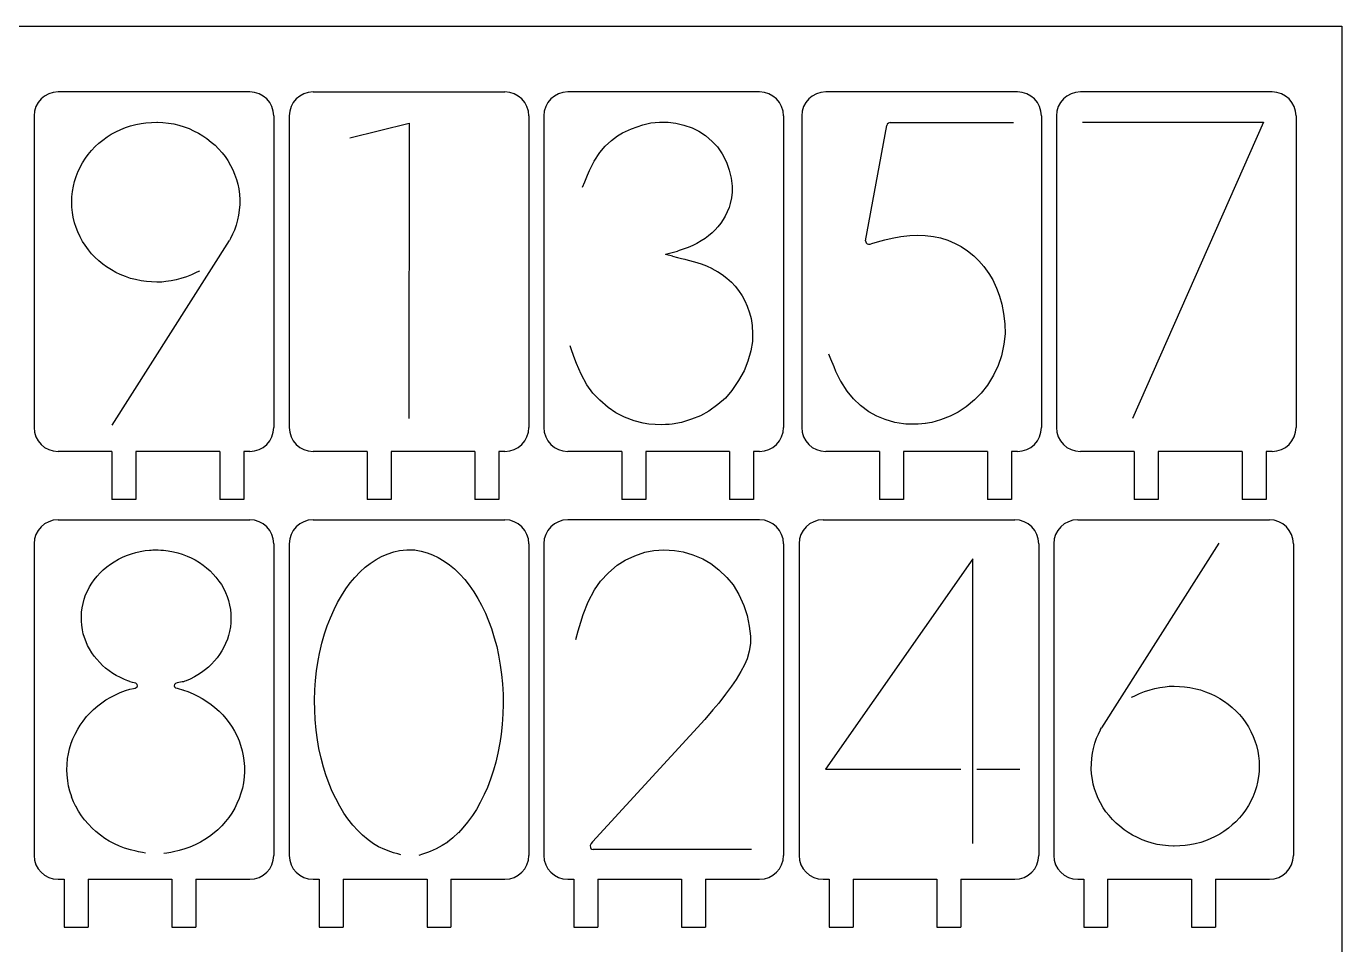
# Model space of a CAD drawing. Header units: millimetres. Extents: x 2133 to 4632, y 1065 to 2652.
# Drawn here: x 3984 to 4203.5, y 2489.2 to 2642.4 of the extents above; entities that cross this region are included whole.
import ezdxf

# ---------------------------------------------------------------- set-up
doc = ezdxf.new("R2010")
doc.units = ezdxf.units.MM
doc.layers.add('细实线', color=7, linetype='Continuous', lineweight=25)

msp = doc.modelspace()

# ---------------------------------------------------------------- linework, layer by layer
at = {"color": 7, "linetype": 'Continuous', "lineweight": 25}
for p, q in [((4021.27, 2631.488), (3989.27, 2631.488)), ((4031.842, 2631.488), (4063.842, 2631.488)), ((4106.334, 2631.488), (4074.334, 2631.488)), ((4149.378, 2631.488), (4117.378, 2631.488)), ((4191.871, 2631.488), (4159.871, 2631.488)), ((3985.27, 2627.488), (3985.27, 2575.488)), ((4025.27, 2627.488), (4025.27, 2575.488)), ((4027.842, 2627.488), (4027.842, 2575.488)), ((4067.842, 2627.488), (4067.842, 2575.488)), ((4070.334, 2627.488), (4070.334, 2575.488)), ((4110.334, 2627.488), (4110.334, 2575.488)), ((4113.378, 2627.488), (4113.378, 2575.488)), ((4153.378, 2627.488), (4153.378, 2575.488)), ((4155.871, 2627.488), (4155.871, 2575.488)), ((4195.871, 2627.488), (4195.871, 2575.488)), ((3998.27, 2571.488), (3989.27, 2571.488)), ((3998.27, 2571.488), (3998.27, 2563.488)), ((4016.27, 2571.488), (4002.27, 2571.488)), ((4002.27, 2571.488), (4002.27, 2563.488)), ((4016.27, 2571.488), (4016.27, 2563.488)), ((4021.27, 2571.488), (4020.27, 2571.488)), ((4020.27, 2571.488), (4020.27, 2563.488)), ((4040.842, 2571.488), (4031.842, 2571.488)), ((4040.842, 2571.488), (4040.842, 2563.488)), ((4058.842, 2571.488), (4044.842, 2571.488)), ((4044.842, 2571.488), (4044.842, 2563.488)), ((4058.842, 2571.488), (4058.842, 2563.488)), ((4063.842, 2571.488), (4062.842, 2571.488)), ((4062.842, 2571.488), (4062.842, 2563.488)), ((4083.334, 2571.488), (4074.334, 2571.488)), ((4083.334, 2571.488), (4083.334, 2563.488)), ((4101.334, 2571.488), (4087.334, 2571.488)), ((4087.334, 2571.488), (4087.334, 2563.488)), ((4101.334, 2571.488), (4101.334, 2563.488)), ((4106.334, 2571.488), (4105.334, 2571.488)), ((4105.334, 2571.488), (4105.334, 2563.488)), ((4126.378, 2571.488), (4117.378, 2571.488)), ((4126.378, 2571.488), (4126.378, 2563.488)), ((4144.378, 2571.488), (4130.378, 2571.488)), ((4130.378, 2571.488), (4130.378, 2563.488)), ((4144.378, 2571.488), (4144.378, 2563.488)), ((4149.378, 2571.488), (4148.378, 2571.488)), ((4148.378, 2571.488), (4148.378, 2563.488)), ((4168.871, 2571.488), (4159.871, 2571.488)), ((4168.871, 2571.488), (4168.871, 2563.488)), ((4186.871, 2571.488), (4172.871, 2571.488)), ((4172.871, 2571.488), (4172.871, 2563.488)), ((4186.871, 2571.488), (4186.871, 2563.488)), ((4191.871, 2571.488), (4190.871, 2571.488)), ((4190.871, 2571.488), (4190.871, 2563.488)), ((4002.27, 2563.488), (3998.27, 2563.488)), ((4020.27, 2563.488), (4016.27, 2563.488)), ((4044.842, 2563.488), (4040.842, 2563.488)), ((4062.842, 2563.488), (4058.842, 2563.488)), ((4087.334, 2563.488), (4083.334, 2563.488)), ((4105.334, 2563.488), (4101.334, 2563.488)), ((4130.378, 2563.488), (4126.378, 2563.488)), ((4148.378, 2563.488), (4144.378, 2563.488)), ((4172.871, 2563.488), (4168.871, 2563.488)), ((4190.871, 2563.488), (4186.871, 2563.488)), ((3989.27, 2560.076), (4021.27, 2560.076)), ((4031.842, 2560.076), (4063.842, 2560.076)), ((4106.334, 2560.076), (4074.334, 2560.076)), ((4116.934, 2560.076), (4148.934, 2560.076)), ((4159.427, 2560.076), (4191.427, 2560.076)), ((3985.27, 2556.076), (3985.27, 2504.076)), ((4025.27, 2556.076), (4025.27, 2504.076)), ((4027.842, 2556.076), (4027.842, 2504.076)), ((4067.842, 2556.076), (4067.842, 2504.076)), ((4070.334, 2556.076), (4070.334, 2504.076)), ((4110.334, 2556.076), (4110.334, 2504.076)), ((4112.934, 2556.076), (4112.934, 2504.076)), ((4152.934, 2556.076), (4152.934, 2504.076)), ((4155.427, 2556.076), (4155.427, 2504.076)), ((4195.427, 2556.076), (4195.427, 2504.076)), ((3989.27, 2500.076), (3990.27, 2500.076)), ((3990.27, 2500.076), (3990.27, 2492.076)), ((3994.27, 2500.076), (3994.27, 2492.076)), ((3994.27, 2500.076), (4008.27, 2500.076)), ((4008.27, 2500.076), (4008.27, 2492.076)), ((4012.27, 2500.076), (4021.27, 2500.076)), ((4012.27, 2500.076), (4012.27, 2492.076)), ((4031.842, 2500.076), (4032.842, 2500.076)), ((4032.842, 2500.076), (4032.842, 2492.076)), ((4036.842, 2500.076), (4036.842, 2492.076)), ((4036.842, 2500.076), (4050.842, 2500.076)), ((4050.842, 2500.076), (4050.842, 2492.076)), ((4054.842, 2500.076), (4063.842, 2500.076)), ((4054.842, 2500.076), (4054.842, 2492.076)), ((4074.334, 2500.076), (4075.334, 2500.076)), ((4075.334, 2500.076), (4075.334, 2492.076)), ((4079.334, 2500.076), (4079.334, 2492.076)), ((4079.334, 2500.076), (4093.334, 2500.076)), ((4093.334, 2500.076), (4093.334, 2492.076)), ((4097.334, 2500.076), (4106.334, 2500.076)), ((4097.334, 2500.076), (4097.334, 2492.076)), ((4116.934, 2500.076), (4117.934, 2500.076)), ((4117.934, 2500.076), (4117.934, 2492.076)), ((4121.934, 2500.076), (4121.934, 2492.076)), ((4121.934, 2500.076), (4135.934, 2500.076)), ((4135.934, 2500.076), (4135.934, 2492.076)), ((4139.934, 2500.076), (4148.934, 2500.076)), ((4139.934, 2500.076), (4139.934, 2492.076)), ((4159.427, 2500.076), (4160.427, 2500.076)), ((4160.427, 2500.076), (4160.427, 2492.076)), ((4164.427, 2500.076), (4164.427, 2492.076)), ((4164.427, 2500.076), (4178.427, 2500.076)), ((4178.427, 2500.076), (4178.427, 2492.076)), ((4182.427, 2500.076), (4191.427, 2500.076)), ((4182.427, 2500.076), (4182.427, 2492.076)), ((3990.27, 2492.076), (3994.27, 2492.076)), ((4008.27, 2492.076), (4012.27, 2492.076)), ((4032.842, 2492.076), (4036.842, 2492.076)), ((4050.842, 2492.076), (4054.842, 2492.076)), ((4075.334, 2492.076), (4079.334, 2492.076)), ((4093.334, 2492.076), (4097.334, 2492.076)), ((4117.934, 2492.076), (4121.934, 2492.076)), ((4135.934, 2492.076), (4139.934, 2492.076)), ((4160.427, 2492.076), (4164.427, 2492.076)), ((4178.427, 2492.076), (4182.427, 2492.076))]:
    msp.add_line(p, q, dxfattribs=at)
for points in [[(3999.752, 2625.236), (4000.515, 2625.55)], [(4000.515, 2625.55), (4001.337, 2625.814)], [(4001.337, 2625.814), (4002.276, 2626.062)], [(4002.276, 2626.062), (4003.135, 2626.241)], [(4003.135, 2626.241), (4003.917, 2626.343)], [(4003.917, 2626.343), (4004.843, 2626.415)], [(4004.843, 2626.415), (4005.739, 2626.443)], [(4005.739, 2626.443), (4005.776, 2626.443)], [(4005.826, 2626.447), (4005.857, 2626.447)], [(4005.857, 2626.447), (4006.734, 2626.397)], [(4006.734, 2626.397), (4007.722, 2626.288)], [(4007.722, 2626.288), (4008.576, 2626.148)], [(4008.576, 2626.148), (4009.411, 2625.942)], [(4009.411, 2625.942), (4010.335, 2625.662)], [(4010.335, 2625.662), (4011.129, 2625.374)], [(4084.984, 2625.333), (4086.845, 2626.019)], [(4086.845, 2626.019), (4088.218, 2626.338)], [(4088.218, 2626.338), (4089.614, 2626.449)], [(4089.614, 2626.449), (4091.103, 2626.442)], [(4091.103, 2626.442), (4092.351, 2626.303)], [(4092.351, 2626.303), (4093.693, 2625.973)], [(4093.693, 2625.973), (4095.066, 2625.498)], [(4095.066, 2625.498), (4096.186, 2624.961)], [(3996.067, 2622.916), (3996.719, 2623.442)], [(3996.719, 2623.442), (3997.473, 2623.989)], [(3997.473, 2623.989), (3998.15, 2624.427)], [(3998.15, 2624.427), (3998.897, 2624.829)], [(3998.897, 2624.829), (3999.752, 2625.236)], [(4011.129, 2625.374), (4011.89, 2625.029)], [(4011.89, 2625.029), (4012.727, 2624.593)], [(4012.727, 2624.593), (4013.442, 2624.173)], [(4013.442, 2624.173), (4014.113, 2623.706)], [(4014.113, 2623.706), (4014.845, 2623.134)], [(4080.598, 2622.417), (4081.605, 2623.371)], [(4081.605, 2623.371), (4082.605, 2624.169)], [(4082.605, 2624.169), (4083.443, 2624.661)], [(4083.443, 2624.661), (4084.984, 2625.333)], [(4096.186, 2624.961), (4097.319, 2624.196)], [(4097.319, 2624.196), (4098.454, 2623.245)], [(4098.454, 2623.245), (4099.301, 2622.332)], [(3993.855, 2620.43), (3994.315, 2621.068)], [(3994.315, 2621.068), (3994.856, 2621.702)], [(3994.856, 2621.702), (3995.489, 2622.37)], [(3995.489, 2622.37), (3996.067, 2622.916)], [(4014.845, 2623.134), (4015.463, 2622.596)], [(4015.463, 2622.596), (4016.027, 2622.023)], [(4016.027, 2622.023), (4016.635, 2621.332)], [(4016.635, 2621.332), (4017.14, 2620.693)], [(4078.759, 2619.923), (4079.702, 2621.358)], [(4079.702, 2621.358), (4080.598, 2622.417)], [(4099.301, 2622.332), (4100.088, 2621.144)], [(4100.088, 2621.144), (4100.801, 2619.752)], [(3992.62, 2618.214), (3992.949, 2618.929)], [(3992.949, 2618.929), (3993.361, 2619.657)], [(3993.361, 2619.657), (3993.855, 2620.43)], [(4017.14, 2620.693), (4017.583, 2620.029)], [(4017.583, 2620.029), (4018.048, 2619.238)], [(4018.048, 2619.238), (4018.422, 2618.512)], [(4077.948, 2618.4), (4078.759, 2619.923)], [(4100.801, 2619.752), (4101.279, 2618.446)], [(3992.021, 2616.551), (3992.284, 2617.355)], [(3992.284, 2617.355), (3992.634, 2618.25)], [(4018.422, 2618.512), (4018.728, 2617.775)], [(4018.728, 2617.775), (4019.031, 2616.901)], [(4019.031, 2616.901), (4019.258, 2616.103)], [(4077.17, 2616.509), (4077.605, 2617.593)], [(4077.605, 2617.593), (4077.948, 2618.4)], [(4101.279, 2618.446), (4101.595, 2617.077)], [(4101.595, 2617.077), (4101.77, 2615.748)], [(3991.582, 2613.985), (3991.679, 2614.849)], [(3991.679, 2614.849), (3991.838, 2615.776)], [(3991.838, 2615.776), (3992.021, 2616.551)], [(4019.258, 2616.103), (4019.412, 2615.309)], [(4019.412, 2615.309), (4019.533, 2614.374)], [(4076.809, 2615.611), (4077.17, 2616.509)], [(4101.762, 2614.76), (4101.639, 2613.818)], [(4101.77, 2615.748), (4101.762, 2614.76)], [(3991.56, 2613.174), (3991.582, 2613.985)], [(3991.592, 2612.226), (3991.56, 2613.174)], [(3991.671, 2611.359), (3991.589, 2612.262)], [(4019.585, 2612.702), (4019.514, 2611.758)], [(4019.533, 2614.374), (4019.595, 2613.524)], [(4019.595, 2613.524), (4019.585, 2612.702)], [(4101.451, 2612.887), (4101.241, 2612.191)], [(4101.639, 2613.818), (4101.451, 2612.887)], [(3991.812, 2610.574), (3991.671, 2611.359)], [(3992.032, 2609.668), (3991.812, 2610.574)], [(4019.23, 2610.135), (4018.975, 2609.244)], [(4019.404, 2610.919), (4019.23, 2610.135)], [(4019.514, 2611.758), (4019.404, 2610.919)], [(4100.28, 2610.195), (4099.871, 2609.597)], [(4100.613, 2610.783), (4100.28, 2610.195)], [(4100.958, 2611.504), (4100.613, 2610.783)], [(4101.241, 2612.191), (4100.958, 2611.504)], [(3992.281, 2608.848), (3992.032, 2609.668)], [(3992.57, 2608.123), (3992.281, 2608.848)], [(3992.961, 2607.292), (3992.57, 2608.123)], [(4018.699, 2608.449), (4018.401, 2607.756)], [(4018.975, 2609.244), (4018.699, 2608.449)], [(4098.419, 2607.974), (4097.81, 2607.457)], [(4098.946, 2608.476), (4098.419, 2607.974)], [(4099.393, 2608.979), (4098.946, 2608.476)], [(4099.871, 2609.597), (4099.393, 2608.979)], [(3993.364, 2606.543), (3992.961, 2607.292)], [(3993.786, 2605.892), (3993.364, 2606.543)], [(3994.328, 2605.155), (3993.786, 2605.892)], [(4018.401, 2607.756), (4018.055, 2607.039)], [(4095.206, 2605.874), (4094.447, 2605.552)], [(4095.87, 2606.208), (4095.206, 2605.874)], [(4096.608, 2606.629), (4095.87, 2606.208)], [(4097.253, 2607.039), (4096.608, 2606.629)], [(4097.81, 2607.457), (4097.253, 2607.039)], [(4125.05, 2606.171), (4126.019, 2606.456)], [(4126.007, 2606.453), (4127.217, 2606.785)], [(4127.217, 2606.785), (4128.449, 2607.097)], [(4128.449, 2607.097), (4129.889, 2607.363)], [(4129.889, 2607.363), (4131.395, 2607.547)], [(4131.395, 2607.547), (4132.652, 2607.606)], [(4132.652, 2607.606), (4133.979, 2607.534)], [(4133.979, 2607.534), (4135.38, 2607.36)], [(4135.38, 2607.36), (4136.539, 2607.117)], [(4136.539, 2607.117), (4137.731, 2606.726)], [(4137.731, 2606.726), (4138.986, 2606.208)], [(4138.986, 2606.208), (4140.011, 2605.678)], [(4140.011, 2605.678), (4141.031, 2604.986)], [(3994.868, 2604.495), (3994.328, 2605.155)], [(3995.405, 2603.934), (3994.868, 2604.495)], [(3996.079, 2603.307), (3995.405, 2603.934)], [(4092.626, 2603.879), (4093.292, 2603.708)], [(4092.787, 2604.963), (4092.628, 2604.917)], [(4092.939, 2605.009), (4092.787, 2604.963)], [(4093.586, 2605.226), (4092.922, 2605.004)], [(4093.292, 2603.708), (4093.872, 2603.569)], [(4094.447, 2605.552), (4093.586, 2605.226)], [(4093.872, 2603.569), (4094.429, 2603.438)], [(4141.031, 2604.986), (4142.097, 2604.138)], [(4142.097, 2604.138), (4142.952, 2603.327)], [(3996.74, 2602.752), (3996.079, 2603.307)], [(3997.379, 2602.294), (3996.74, 2602.752)], [(3998.166, 2601.795), (3997.379, 2602.294)], [(3998.931, 2601.355), (3998.166, 2601.795)], [(3999.649, 2601.017), (3998.931, 2601.355)], [(4012.429, 2601.388), (4011.875, 2601.136)], [(4012.869, 2601.588), (4012.429, 2601.388)], [(4094.429, 2603.438), (4095.477, 2603.154)], [(4095.477, 2603.154), (4096.569, 2602.804)], [(4096.569, 2602.804), (4097.465, 2602.464)], [(4097.465, 2602.464), (4098.409, 2602.016)], [(4098.38, 2602.029), (4099.358, 2601.495)], [(4099.327, 2601.512), (4100.091, 2601.029)], [(4142.952, 2603.327), (4143.767, 2602.35)], [(4143.767, 2602.35), (4144.599, 2601.187)], [(4000.531, 2600.664), (3999.649, 2601.017)], [(4001.383, 2600.371), (4000.531, 2600.664)], [(4002.173, 2600.165), (4001.383, 2600.371)], [(4003.13, 2599.976), (4002.173, 2600.165)], [(4004.052, 2599.841), (4003.13, 2599.976)], [(4004.869, 2599.778), (4004.052, 2599.841)], [(4005.78, 2599.752), (4004.869, 2599.778)], [(4006.591, 2599.767), (4005.78, 2599.752)], [(4007.276, 2599.833), (4006.591, 2599.767)], [(4008.133, 2599.967), (4007.276, 2599.833)], [(4008.99, 2600.14), (4008.133, 2599.967)], [(4009.779, 2600.352), (4008.99, 2600.14)], [(4010.685, 2600.653), (4009.779, 2600.352)], [(4011.529, 2600.981), (4010.685, 2600.653)], [(4011.878, 2601.137), (4011.529, 2600.981)], [(4100.091, 2601.029), (4100.855, 2600.435)], [(4100.855, 2600.435), (4101.629, 2599.743)], [(4101.629, 2599.743), (4102.248, 2599.101)], [(4102.248, 2599.101), (4102.839, 2598.34)], [(4144.599, 2601.187), (4145.248, 2600.107)], [(4145.248, 2600.107), (4145.823, 2598.859)], [(4102.839, 2598.34), (4103.424, 2597.46)], [(4103.424, 2597.46), (4103.876, 2596.653)], [(4145.807, 2598.9), (4146.379, 2597.399)], [(4146.379, 2597.399), (4146.782, 2596.058)], [(4103.876, 2596.653), (4104.275, 2595.718)], [(4104.275, 2595.718), (4104.651, 2594.636)], [(4146.782, 2596.058), (4147.061, 2594.539)], [(4104.651, 2594.636), (4104.913, 2593.666)], [(4104.913, 2593.666), (4105.081, 2592.505)], [(4105.081, 2592.505), (4105.164, 2591.116)], [(4147.061, 2594.539), (4147.253, 2592.767)], [(4147.253, 2592.767), (4147.308, 2591.137)], [(4105.164, 2591.116), (4105.143, 2589.821)], [(4147.308, 2591.137), (4147.127, 2589.396)], [(4075.027, 2588.272), (4074.736, 2589.136)], [(4075.506, 2586.912), (4075.024, 2588.281)], [(4104.893, 2588.308), (4104.39, 2586.549)], [(4105.143, 2589.821), (4104.893, 2588.308)], [(4147.127, 2589.396), (4146.715, 2587.474)], [(4075.773, 2586.154), (4075.506, 2586.913)], [(4076.54, 2584.399), (4075.773, 2586.154)], [(4104.39, 2586.549), (4103.742, 2584.924)], [(4118.228, 2586.901), (4117.892, 2587.727)], [(4118.767, 2585.593), (4118.228, 2586.901)], [(4146.715, 2587.474), (4146.159, 2585.809)], [(4077.523, 2582.63), (4076.54, 2584.399)], [(4103.742, 2584.924), (4102.84, 2583.309)], [(4119.072, 2584.857), (4118.767, 2585.594)], [(4119.916, 2583.187), (4119.072, 2584.857)], [(4145.367, 2584.213), (4144.352, 2582.559)], [(4146.159, 2585.809), (4145.367, 2584.213)], [(4078.511, 2581.225), (4077.523, 2582.63)], [(4101.717, 2581.68), (4100.63, 2580.41)], [(4102.84, 2583.309), (4101.717, 2581.68)], [(4120.963, 2581.532), (4119.881, 2583.243)], [(4121.99, 2580.248), (4120.963, 2581.532)], [(4144.352, 2582.559), (4143.347, 2581.239)], [(4079.656, 2580.03), (4078.511, 2581.225)], [(4081.055, 2578.833), (4079.656, 2580.03)], [(4100.63, 2580.41), (4099.362, 2579.305)], [(4123.164, 2579.174), (4121.99, 2580.248)], [(4142.188, 2580.087), (4140.793, 2578.929)], [(4143.347, 2581.239), (4142.188, 2580.087)], [(4082.374, 2577.924), (4081.055, 2578.833)], [(4083.779, 2577.233), (4082.374, 2577.924)], [(4085.436, 2576.607), (4083.779, 2577.233)], [(4096.5, 2577.448), (4095.008, 2576.851)], [(4097.87, 2578.235), (4096.5, 2577.448)], [(4099.362, 2579.305), (4097.87, 2578.235)], [(4124.579, 2578.124), (4123.164, 2579.174)], [(4125.895, 2577.355), (4124.579, 2578.124)], [(4127.29, 2576.805), (4125.895, 2577.355)], [(4138.132, 2577.403), (4136.513, 2576.767)], [(4139.499, 2578.049), (4138.132, 2577.403)], [(4140.793, 2578.929), (4139.499, 2578.049)], [(4086.942, 2576.199), (4085.436, 2576.607)], [(4087.848, 2576.065), (4086.942, 2576.199)], [(4088.923, 2575.979), (4087.848, 2576.065)], [(4090.044, 2575.95), (4088.923, 2575.979)], [(4090.666, 2575.96), (4090.044, 2575.95)], [(4091.253, 2575.991), (4090.666, 2575.96)], [(4091.776, 2576.042), (4091.253, 2575.991)], [(4093.304, 2576.344), (4091.776, 2576.042)], [(4095.008, 2576.851), (4093.304, 2576.344)], [(4128.922, 2576.339), (4127.29, 2576.805)], [(4130.38, 2576.077), (4128.922, 2576.339)], [(4130.722, 2576.049), (4130.38, 2576.077)], [(4131.138, 2576.03), (4130.722, 2576.049)], [(4131.586, 2576.024), (4131.138, 2576.03)], [(4132.813, 2576.063), (4131.586, 2576.024)], [(4134.018, 2576.174), (4132.813, 2576.063)], [(4135.066, 2576.347), (4133.972, 2576.166)], [(4136.513, 2576.767), (4135.066, 2576.347)], [(3998, 2552.695), (3998.612, 2553.09)], [(3998.612, 2553.09), (3999.338, 2553.508)], [(3999.338, 2553.508), (4000.004, 2553.845)], [(4000.004, 2553.845), (4000.694, 2554.129)], [(4000.694, 2554.129), (4001.505, 2554.416)], [(4001.505, 2554.416), (4002.242, 2554.635)], [(4002.242, 2554.635), (4002.976, 2554.796)], [(4002.976, 2554.796), (4003.803, 2554.937)], [(4003.803, 2554.937), (4004.522, 2555.023)], [(4004.522, 2555.023), (4004.784, 2555.039)], [(4004.784, 2555.039), (4005.107, 2555.049)], [(4005.107, 2555.049), (4005.46, 2555.052)], [(4005.46, 2555.052), (4005.957, 2555.046)], [(4005.957, 2555.046), (4006.438, 2555.028)], [(4006.438, 2555.028), (4006.865, 2554.998)], [(4006.865, 2554.998), (4007.647, 2554.898)], [(4007.647, 2554.898), (4008.519, 2554.74)], [(4008.519, 2554.74), (4009.281, 2554.561)], [(4009.281, 2554.561), (4009.996, 2554.333)], [(4009.996, 2554.333), (4010.799, 2554.031)], [(4010.799, 2554.031), (4011.497, 2553.726)], [(4011.497, 2553.726), (4012.14, 2553.384)], [(4012.14, 2553.384), (4012.857, 2552.953)], [(4041.359, 2552.813), (4042.361, 2553.475)], [(4042.361, 2553.475), (4043.267, 2553.981)], [(4043.267, 2553.981), (4044.206, 2554.369)], [(4044.206, 2554.369), (4045.289, 2554.712)], [(4045.289, 2554.712), (4046.271, 2554.931)], [(4046.271, 2554.931), (4046.836, 2555.002)], [(4046.836, 2555.002), (4047.479, 2555.047)], [(4047.479, 2555.047), (4048.122, 2555.063)], [(4048.122, 2555.063), (4048.466, 2555.058)], [(4048.466, 2555.058), (4048.784, 2555.041)], [(4048.784, 2555.041), (4049.055, 2555.015)], [(4049.055, 2555.015), (4049.873, 2554.855)], [(4049.873, 2554.855), (4050.852, 2554.577)], [(4050.852, 2554.577), (4051.782, 2554.238)], [(4051.782, 2554.238), (4052.691, 2553.793)], [(4052.691, 2553.793), (4053.711, 2553.193)], [(4053.711, 2553.193), (4054.607, 2552.574)], [(4082.587, 2552.499), (4083.906, 2553.352)], [(4083.906, 2553.352), (4085.501, 2554.083)], [(4085.501, 2554.083), (4087.205, 2554.664)], [(4087.205, 2554.664), (4088.677, 2554.957)], [(4088.677, 2554.957), (4090.37, 2555.05)], [(4090.37, 2555.05), (4092.136, 2554.978)], [(4092.136, 2554.978), (4093.611, 2554.735)], [(4093.611, 2554.735), (4095.227, 2554.229)], [(4095.227, 2554.229), (4096.871, 2553.539)], [(4096.871, 2553.539), (4098.196, 2552.785)], [(3995.8, 2550.698), (3996.279, 2551.231)], [(3996.279, 2551.231), (3996.799, 2551.725)], [(3996.799, 2551.725), (3997.419, 2552.253)], [(3997.419, 2552.253), (3998, 2552.695)], [(4012.857, 2552.953), (4013.474, 2552.536)], [(4013.474, 2552.536), (4014.033, 2552.092)], [(4014.033, 2552.092), (4014.642, 2551.551)], [(4014.642, 2551.551), (4015.163, 2551.035)], [(4015.163, 2551.035), (4015.622, 2550.502)], [(4038.79, 2550.455), (4039.683, 2551.395)], [(4039.683, 2551.395), (4040.497, 2552.154)], [(4040.497, 2552.154), (4041.359, 2552.813)], [(4054.607, 2552.574), (4055.425, 2551.878)], [(4055.425, 2551.878), (4056.34, 2550.991)], [(4056.34, 2550.991), (4057.14, 2550.12)], [(4079.807, 2549.824), (4081.13, 2551.233)], [(4081.13, 2551.233), (4082.587, 2552.499)], [(4098.196, 2552.785), (4099.56, 2551.719)], [(4099.56, 2551.719), (4100.899, 2550.443)], [(3994.161, 2548.178), (3994.526, 2548.887)], [(3994.526, 2548.887), (3994.888, 2549.495)], [(3994.888, 2549.495), (3995.299, 2550.072)], [(3995.299, 2550.072), (3995.8, 2550.698)], [(4015.622, 2550.502), (4016.11, 2549.864)], [(4016.11, 2549.864), (4016.519, 2549.263)], [(4016.519, 2549.263), (4016.862, 2548.656)], [(4016.862, 2548.656), (4017.211, 2547.937)], [(4037.319, 2548.571), (4038.024, 2549.551)], [(4038.024, 2549.551), (4038.79, 2550.455)], [(4057.14, 2550.12), (4057.858, 2549.195)], [(4057.858, 2549.195), (4058.649, 2548.057)], [(4078.787, 2548.379), (4079.807, 2549.824)], [(4100.899, 2550.443), (4101.916, 2549.206)], [(4101.916, 2549.206), (4102.856, 2547.621)], [(3993.433, 2546.085), (3993.644, 2546.861)], [(3993.644, 2546.861), (3993.875, 2547.532)], [(3993.875, 2547.532), (3994.161, 2548.178)], [(4017.211, 2547.937), (4017.491, 2547.265)], [(4017.491, 2547.265), (4017.701, 2546.6)], [(4017.701, 2546.6), (4017.895, 2545.816)], [(4035.905, 2546.268), (4036.555, 2547.387)], [(4036.555, 2547.387), (4037.319, 2548.571)], [(4058.649, 2548.057), (4059.333, 2546.965)], [(4059.333, 2546.965), (4059.933, 2545.842)], [(4076.879, 2544.248), (4077.759, 2546.401)], [(4077.759, 2546.401), (4078.787, 2548.379)], [(4102.856, 2547.621), (4103.701, 2545.795)], [(3993.157, 2543.876), (3993.202, 2544.674)], [(3993.202, 2544.674), (3993.286, 2545.382)], [(3993.286, 2545.382), (3993.433, 2546.085)], [(4017.895, 2545.816), (4018.029, 2545.087)], [(4018.029, 2545.087), (4018.096, 2544.387)], [(4018.096, 2544.387), (4018.122, 2543.586)], [(4034.711, 2543.704), (4035.326, 2545.098)], [(4035.326, 2545.098), (4035.905, 2546.268)], [(4059.933, 2545.842), (4060.579, 2544.487)], [(4060.579, 2544.487), (4061.129, 2543.203)], [(4076.49, 2543.005), (4076.879, 2544.248)], [(4103.701, 2545.795), (4104.257, 2544.114)], [(3993.16, 2543.172), (3993.157, 2543.876)], [(3993.224, 2542.486), (3993.16, 2543.172)], [(3993.342, 2541.723), (3993.224, 2542.486)], [(4018.024, 2542.196), (4017.888, 2541.436)], [(4018.102, 2542.865), (4018.024, 2542.196)], [(4018.122, 2543.586), (4018.102, 2542.865)], [(4033.76, 2541.069), (4034.196, 2542.398)], [(4034.196, 2542.398), (4034.711, 2543.704)], [(4061.129, 2543.203), (4061.592, 2541.913)], [(4076.071, 2541.535), (4076.495, 2543.022)], [(4104.257, 2544.114), (4104.63, 2542.356)], [(4104.63, 2542.356), (4104.84, 2540.673)], [(3993.484, 2541.06), (3993.342, 2541.723)], [(3993.679, 2540.423), (3993.484, 2541.06)], [(3993.942, 2539.716), (3993.679, 2540.423)], [(4017.519, 2540.133), (4017.239, 2539.43)], [(4017.725, 2540.755), (4017.519, 2540.133)], [(4017.888, 2541.436), (4017.725, 2540.755)], [(4033.307, 2539.476), (4033.76, 2541.069)], [(4061.592, 2541.913), (4062.073, 2540.376)], [(4062.073, 2540.376), (4062.47, 2538.928)], [(4075.657, 2540.084), (4076.071, 2541.535)], [(4104.84, 2540.673), (4104.835, 2539.41)], [(3994.21, 2539.102), (3993.942, 2539.716)], [(3994.523, 2538.52), (3994.21, 2539.102)], [(3994.916, 2537.879), (3994.523, 2538.52)], [(3995.297, 2537.325), (3994.916, 2537.879)], [(4016.625, 2538.232), (4016.216, 2537.595)], [(4016.947, 2538.801), (4016.625, 2538.232)], [(4017.239, 2539.43), (4016.947, 2538.801)], [(4032.677, 2536.578), (4032.954, 2538.036)], [(4032.945, 2538.002), (4033.313, 2539.499)], [(4062.47, 2538.928), (4062.778, 2537.501)], [(4104.626, 2538.161), (4104.266, 2536.882)], [(4104.835, 2539.41), (4104.626, 2538.161)], [(3995.715, 2536.808), (3995.297, 2537.325)], [(3996.223, 2536.245), (3995.715, 2536.808)], [(3996.705, 2535.762), (3996.223, 2536.245)], [(3997.214, 2535.323), (3996.705, 2535.762)], [(4014.351, 2535.484), (4013.885, 2535.099)], [(4014.86, 2535.972), (4014.351, 2535.484)], [(4015.384, 2536.528), (4014.86, 2535.972)], [(4015.809, 2537.031), (4015.384, 2536.528)], [(4016.216, 2537.595), (4015.809, 2537.031)], [(4032.42, 2534.866), (4032.677, 2536.578)], [(4062.778, 2537.501), (4063.075, 2535.815)], [(4063.075, 2535.815), (4063.298, 2534.235)], [(4103.83, 2535.865), (4103.204, 2534.74)], [(4104.266, 2536.882), (4103.83, 2535.865)], [(3997.823, 2534.852), (3997.214, 2535.323)], [(3998.392, 2534.453), (3997.823, 2534.852)], [(3998.978, 2534.104), (3998.392, 2534.453)], [(3999.677, 2533.734), (3998.978, 2534.104)], [(4000.333, 2533.426), (3999.677, 2533.734)], [(4000.624, 2533.308), (4000.333, 2533.426)], [(4000.922, 2533.198), (4000.624, 2533.308)], [(4011.311, 2533.506), (4010.637, 2533.206)], [(4012.023, 2533.863), (4011.311, 2533.506)], [(4012.612, 2534.199), (4012.023, 2533.863)], [(4013.211, 2534.598), (4012.612, 2534.199)], [(4013.885, 2535.099), (4013.211, 2534.598)], [(4032.136, 2531.726), (4032.236, 2533.276)], [(4032.236, 2533.276), (4032.42, 2534.866)], [(4063.298, 2534.235), (4063.434, 2532.705)], [(4102.418, 2533.452), (4101.641, 2532.288)], [(4103.204, 2534.74), (4102.418, 2533.452)], [(3998.828, 2530.891), (3999.633, 2531.241)], [(3999.633, 2531.241), (4000.547, 2531.585)], [(4000.547, 2531.585), (4001.263, 2531.816)], [(4001.258, 2533.083), (4000.922, 2533.198)], [(4010.193, 2533.063), (4009.955, 2533.014)], [(4010.04, 2531.692), (4010.089, 2531.677)], [(4010.089, 2531.677), (4010.184, 2531.648)], [(4010.184, 2531.648), (4010.907, 2531.397)], [(4010.421, 2533.123), (4010.193, 2533.063)], [(4010.637, 2533.206), (4010.421, 2533.123)], [(4010.907, 2531.397), (4011.807, 2531.035)], [(4011.807, 2531.035), (4012.611, 2530.665)], [(4032.086, 2529.931), (4032.136, 2531.726)], [(4063.434, 2532.705), (4063.526, 2530.918)], [(4101.641, 2532.288), (4100.673, 2530.953)], [(4169.413, 2530.922), (4169.762, 2531.078)], [(4169.762, 2531.078), (4170.606, 2531.406)], [(4170.606, 2531.406), (4171.513, 2531.707)], [(4171.513, 2531.707), (4172.302, 2531.919)], [(4172.302, 2531.919), (4173.158, 2532.092)], [(4173.158, 2532.092), (4174.016, 2532.226)], [(4174.016, 2532.226), (4174.701, 2532.292)], [(4174.701, 2532.292), (4175.512, 2532.306)], [(4175.512, 2532.306), (4176.422, 2532.281)], [(4176.422, 2532.281), (4177.24, 2532.218)], [(4177.24, 2532.218), (4178.161, 2532.083)], [(4178.161, 2532.083), (4179.119, 2531.893)], [(4179.119, 2531.893), (4179.909, 2531.688)], [(4179.909, 2531.688), (4180.761, 2531.395)], [(4180.761, 2531.395), (4181.642, 2531.042)], [(4181.642, 2531.042), (4182.361, 2530.704)], [(3995.196, 2528.418), (3995.908, 2529.037)], [(3995.908, 2529.037), (3996.553, 2529.537)], [(3996.553, 2529.537), (3997.27, 2530.014)], [(3997.27, 2530.014), (3998.093, 2530.504)], [(3998.093, 2530.504), (3998.828, 2530.891)], [(4012.611, 2530.665), (4013.32, 2530.273)], [(4013.32, 2530.273), (4014.123, 2529.771)], [(4014.123, 2529.771), (4014.838, 2529.273)], [(4014.838, 2529.273), (4015.457, 2528.771)], [(4032.095, 2528.282), (4032.086, 2529.931)], [(4063.557, 2529.257), (4063.508, 2527.694)], [(4063.526, 2530.918), (4063.557, 2529.257)], [(4099.561, 2529.483), (4098.537, 2528.339)], [(4100.673, 2530.953), (4099.561, 2529.483)], [(4168.423, 2530.471), (4168.862, 2530.671)], [(4168.862, 2530.671), (4169.416, 2530.923)], [(4182.361, 2530.704), (4183.126, 2530.264)], [(4183.126, 2530.264), (4183.913, 2529.765)], [(4183.913, 2529.765), (4184.552, 2529.307)], [(4184.552, 2529.307), (4185.213, 2528.752)], [(3993.458, 2526.498), (3994.043, 2527.228)], [(3994.043, 2527.228), (3994.581, 2527.829)], [(3994.581, 2527.829), (3995.196, 2528.418)], [(4015.457, 2528.771), (4016.149, 2528.143)], [(4016.149, 2528.143), (4016.759, 2527.533)], [(4016.759, 2527.533), (4017.273, 2526.935)], [(4017.273, 2526.935), (4017.836, 2526.199)], [(4032.182, 2526.724), (4032.095, 2528.282)], [(4032.344, 2524.961), (4032.182, 2526.724)], [(4063.51, 2527.716), (4063.387, 2525.914)], [(4185.213, 2528.752), (4185.887, 2528.125)], [(4185.887, 2528.125), (4186.424, 2527.564)], [(4186.424, 2527.564), (4186.964, 2526.904)], [(4186.964, 2526.904), (4187.506, 2526.167)], [(3992.108, 2524.302), (3992.546, 2525.127)], [(3992.546, 2525.127), (3992.963, 2525.811)], [(3992.963, 2525.811), (3993.458, 2526.498)], [(4017.836, 2526.199), (4018.323, 2525.491)], [(4018.323, 2525.491), (4018.716, 2524.813)], [(4018.716, 2524.813), (4019.133, 2523.986)], [(4032.545, 2523.374), (4032.344, 2524.961)], [(4063.39, 2525.933), (4063.222, 2524.294)], [(4162.89, 2524.303), (4163.237, 2525.019)], [(4187.506, 2526.167), (4187.928, 2525.515)], [(4187.928, 2525.515), (4188.331, 2524.767)], [(4188.331, 2524.767), (4188.721, 2523.936)], [(3991.194, 2521.876), (3991.468, 2522.779)], [(3991.468, 2522.779), (3991.749, 2523.533)], [(3991.749, 2523.533), (3992.108, 2524.302)], [(4019.133, 2523.986), (4019.482, 2523.195)], [(4019.482, 2523.195), (4019.74, 2522.449)], [(4019.74, 2522.449), (4019.993, 2521.546)], [(4032.808, 2521.919), (4032.545, 2523.374)], [(4062.999, 2522.844), (4062.672, 2521.156)], [(4063.227, 2524.324), (4062.995, 2522.822)], [(4162.061, 2521.924), (4162.316, 2522.815)], [(4162.316, 2522.815), (4162.593, 2523.61)], [(4162.593, 2523.61), (4162.89, 2524.303)], [(4188.721, 2523.936), (4189.01, 2523.211)], [(4189.01, 2523.211), (4189.259, 2522.391)], [(4189.259, 2522.391), (4189.48, 2521.485)], [(3990.766, 2519.261), (3990.858, 2520.229)], [(3990.858, 2520.229), (3990.988, 2521.04)], [(3990.988, 2521.04), (3991.194, 2521.876)], [(4019.993, 2521.546), (4020.185, 2520.689)], [(4020.185, 2520.689), (4020.294, 2519.889)], [(4033.169, 2520.281), (4032.808, 2521.919)], [(4033.547, 2518.816), (4033.169, 2520.281)], [(4062.672, 2521.156), (4062.324, 2519.647)], [(4161.707, 2519.357), (4161.777, 2520.301)], [(4161.777, 2520.301), (4161.888, 2521.14)], [(4161.888, 2521.14), (4162.061, 2521.924)], [(4189.48, 2521.485), (4189.62, 2520.7)], [(4189.62, 2520.7), (4189.703, 2519.797)], [(3990.73, 2518.363), (3990.766, 2519.261)], [(3990.767, 2517.511), (3990.73, 2518.363)], [(4020.294, 2519.889), (4020.363, 2518.923)], [(4020.379, 2518.005), (4020.323, 2517.165)], [(4020.363, 2518.923), (4020.379, 2518.005)], [(4033.967, 2517.495), (4033.547, 2518.816)], [(4061.936, 2518.302), (4061.432, 2516.79)], [(4062.324, 2519.647), (4061.936, 2518.302)], [(4161.697, 2518.535), (4161.707, 2519.357)], [(4161.758, 2517.685), (4161.697, 2518.535)], [(4189.71, 2518.074), (4189.612, 2517.21)], [(4189.7, 2519.833), (4189.732, 2518.885)], [(4189.732, 2518.885), (4189.71, 2518.074)], [(3990.874, 2516.521), (3990.767, 2517.511)], [(3991.022, 2515.626), (3990.874, 2516.521)], [(4020.195, 2516.182), (4020.023, 2515.274)], [(4020.323, 2517.165), (4020.195, 2516.182)], [(4034.505, 2516.019), (4033.967, 2517.495)], [(4035.04, 2514.708), (4034.505, 2516.019)], [(4061.432, 2516.79), (4060.935, 2515.424)], [(4161.88, 2516.75), (4161.758, 2517.685)], [(4162.034, 2515.955), (4161.88, 2516.75)], [(4162.261, 2515.158), (4162.034, 2515.955)], [(4189.454, 2516.283), (4189.271, 2515.508)], [(4189.612, 2517.21), (4189.454, 2516.283)], [(3991.232, 2514.806), (3991.022, 2515.626)], [(3991.547, 2513.833), (3991.232, 2514.806)], [(3991.859, 2513.031), (3991.536, 2513.868)], [(4019.476, 2513.55), (4019.127, 2512.705)], [(4019.799, 2514.475), (4019.476, 2513.55)], [(4020.023, 2515.274), (4019.799, 2514.475)], [(4035.599, 2513.55), (4035.04, 2514.708)], [(4036.294, 2512.268), (4035.599, 2513.55)], [(4060.404, 2514.233), (4059.738, 2512.908)], [(4060.935, 2515.424), (4060.404, 2514.233)], [(4162.563, 2514.284), (4162.261, 2515.158)], [(4162.869, 2513.547), (4162.563, 2514.284)], [(4163.244, 2512.821), (4162.869, 2513.547)], [(4188.672, 2513.844), (4188.343, 2513.129)], [(4189.008, 2514.704), (4188.658, 2513.809)], [(4189.271, 2515.508), (4189.008, 2514.704)], [(3992.243, 2512.244), (3991.859, 2513.031)], [(3992.706, 2511.431), (3992.225, 2512.281)], [(3993.187, 2510.678), (3992.706, 2511.431)], [(4018.751, 2511.975), (4018.254, 2511.141)], [(4019.127, 2512.705), (4018.751, 2511.975)], [(4036.968, 2511.144), (4036.294, 2512.268)], [(4059.079, 2511.726), (4058.425, 2510.72)], [(4059.738, 2512.908), (4059.079, 2511.726)], [(4163.708, 2512.03), (4163.244, 2512.821)], [(4164.151, 2511.366), (4163.708, 2512.03)], [(4164.657, 2510.726), (4164.151, 2511.366)], [(4187.437, 2511.629), (4186.976, 2510.991)], [(4187.931, 2512.402), (4187.437, 2511.629)], [(4188.343, 2513.129), (4187.931, 2512.402)], [(3993.691, 2510.014), (3993.187, 2510.678)], [(3994.328, 2509.272), (3993.691, 2510.014)], [(3994.949, 2508.62), (3994.328, 2509.272)], [(4017.236, 2509.74), (4016.586, 2509.014)], [(4017.746, 2510.383), (4017.236, 2509.74)], [(4018.254, 2511.141), (4017.746, 2510.383)], [(4037.647, 2510.176), (4036.968, 2511.144)], [(4038.478, 2509.122), (4037.647, 2510.176)], [(4039.271, 2508.219), (4038.478, 2509.122)], [(4057.618, 2509.615), (4056.831, 2508.644)], [(4058.425, 2510.72), (4057.618, 2509.615)], [(4165.264, 2510.036), (4164.657, 2510.726)], [(4165.828, 2509.462), (4165.264, 2510.036)], [(4166.447, 2508.925), (4165.828, 2509.462)], [(4185.225, 2509.143), (4184.573, 2508.616)], [(4185.802, 2509.689), (4185.225, 2509.143)], [(4186.436, 2510.357), (4185.802, 2509.689)], [(4186.976, 2510.991), (4186.436, 2510.357)], [(3995.573, 2508.059), (3994.949, 2508.62)], [(3996.345, 2507.444), (3995.573, 2508.059)], [(3997.086, 2506.912), (3996.345, 2507.444)], [(3997.812, 2506.471), (3997.086, 2506.912)], [(4014.527, 2507.224), (4013.759, 2506.696)], [(4015.31, 2507.821), (4014.527, 2507.224)], [(4015.938, 2508.362), (4015.31, 2507.821)], [(4016.586, 2509.014), (4015.938, 2508.362)], [(4040.051, 2507.469), (4039.271, 2508.219)], [(4041, 2506.678), (4040.051, 2507.469)], [(4055.168, 2507.022), (4054.242, 2506.274)], [(4056.098, 2507.875), (4055.142, 2507.001)], [(4056.831, 2508.644), (4056.07, 2507.849)], [(4167.179, 2508.353), (4166.447, 2508.925)], [(4167.849, 2507.886), (4167.179, 2508.353)], [(4168.564, 2507.465), (4167.849, 2507.886)], [(4169.402, 2507.03), (4168.564, 2507.465)], [(4170.163, 2506.685), (4169.402, 2507.03)], [(4182.395, 2507.229), (4181.539, 2506.823)], [(4183.141, 2507.632), (4182.395, 2507.229)], [(4183.819, 2508.07), (4183.141, 2507.632)], [(4184.573, 2508.616), (4183.819, 2508.07)], [(3998.699, 2506.001), (3997.812, 2506.471)], [(3999.541, 2505.608), (3998.699, 2506.001)], [(4000.352, 2505.302), (3999.541, 2505.608)], [(4001.332, 2504.997), (4000.352, 2505.302)], [(4002.278, 2504.755), (4001.332, 2504.997)], [(4002.704, 2504.667), (4002.278, 2504.755)], [(4009.467, 2504.868), (4008.514, 2504.645)], [(4010.453, 2505.152), (4009.467, 2504.868)], [(4011.265, 2505.439), (4010.453, 2505.152)], [(4012.136, 2505.824), (4011.265, 2505.439)], [(4013.03, 2506.274), (4012.136, 2505.824)], [(4013.759, 2506.696), (4013.03, 2506.274)], [(4041.892, 2506.025), (4041, 2506.678)], [(4042.758, 2505.519), (4041.892, 2506.025)], [(4043.796, 2505.028), (4042.758, 2505.519)], [(4044.798, 2504.646), (4043.796, 2505.028)], [(4051.373, 2504.715), (4050.914, 2504.549)], [(4052.367, 2505.161), (4051.373, 2504.715)], [(4053.391, 2505.716), (4052.367, 2505.161)], [(4054.289, 2506.304), (4053.391, 2505.716)], [(4170.957, 2506.397), (4170.163, 2506.685)], [(4171.881, 2506.117), (4170.957, 2506.397)], [(4172.715, 2505.911), (4171.881, 2506.117)], [(4173.57, 2505.771), (4172.715, 2505.911)], [(4174.557, 2505.662), (4173.57, 2505.771)], [(4175.435, 2505.612), (4174.557, 2505.662)], [(4175.465, 2505.612), (4175.435, 2505.612)], [(4175.553, 2505.616), (4175.515, 2505.616)], [(4176.449, 2505.643), (4175.553, 2505.616)], [(4177.374, 2505.716), (4176.449, 2505.643)], [(4178.157, 2505.817), (4177.374, 2505.716)], [(4179.016, 2505.997), (4178.157, 2505.817)], [(4179.955, 2506.245), (4179.016, 2505.997)], [(4180.777, 2506.509), (4179.955, 2506.245)], [(4181.539, 2506.823), (4180.777, 2506.509)], [(4003.371, 2504.534), (4002.704, 2504.667)], [(4003.873, 2504.433), (4003.371, 2504.534)], [(4007.441, 2504.451), (4006.936, 2504.36)], [(4008.111, 2504.57), (4007.441, 2504.451)], [(4008.514, 2504.645), (4008.111, 2504.57)], [(4045.258, 2504.509), (4044.798, 2504.646)], [(4045.958, 2504.307), (4045.253, 2504.511)], [(4046.492, 2504.152), (4045.959, 2504.307)], [(4050.09, 2504.256), (4049.466, 2504.034)], [(4050.914, 2504.549), (4050.09, 2504.256)]]:
    msp.add_lwpolyline(points)
for centre, start, end in [((3989.27, 2627.488), 90, 180), ((4021.27, 2627.488), 0, 90), ((4031.842, 2627.488), 90, 180), ((4063.842, 2627.488), 0, 90), ((4074.334, 2627.488), 90, 180), ((4106.334, 2627.488), 0, 90), ((4117.378, 2627.488), 90, 180), ((4149.378, 2627.488), 0, 90), ((4159.871, 2627.488), 90, 180), ((4191.871, 2627.488), 0, 90), ((3989.27, 2575.488), 180, 270), ((4021.27, 2575.488), 270, 0), ((4031.842, 2575.488), 180, 270), ((4063.842, 2575.488), 270, 0), ((4074.334, 2575.488), 180, 270), ((4106.334, 2575.488), 270, 0), ((4117.378, 2575.488), 180, 270), ((4149.378, 2575.488), 270, 0), ((4159.871, 2575.488), 180, 270), ((4191.871, 2575.488), 270, 0), ((3989.27, 2556.076), 90, 180), ((4021.27, 2556.076), 0, 90), ((4031.842, 2556.076), 90, 180), ((4063.842, 2556.076), 0, 90), ((4074.334, 2556.076), 90, 180), ((4106.334, 2556.076), 0, 90), ((4116.934, 2556.076), 90, 180), ((4148.934, 2556.076), 0, 90), ((4159.427, 2556.076), 90, 180), ((4191.427, 2556.076), 0, 90), ((3989.27, 2504.076), 180, 270), ((4021.27, 2504.076), 270, 0), ((4031.842, 2504.076), 180, 270), ((4063.842, 2504.076), 270, 0), ((4074.334, 2504.076), 180, 270), ((4106.334, 2504.076), 270, 0), ((4116.934, 2504.076), 180, 270), ((4148.934, 2504.076), 270, 0), ((4159.427, 2504.076), 180, 270), ((4191.427, 2504.076), 270, 0)]:
    msp.add_arc(centre, 4, start, end, dxfattribs=at)
at = {"layer": '细实线'}
for p, q in [((4005.776, 2626.443), (4005.826, 2626.447)), ((4037.948, 2623.816), (4047.842, 2626.303)), ((4047.842, 2626.303), (4047.793, 2577.013)), ((4124.031, 2606.647), (4127.554, 2625.916)), ((4127.641, 2626.138), (4127.554, 2625.916)), ((4127.841, 2626.309), (4127.641, 2626.138)), ((4128.108, 2626.389), (4127.841, 2626.309)), ((4128.108, 2626.389), (4148.733, 2626.372)), ((4160.258, 2626.436), (4190.445, 2626.436)), ((4190.445, 2626.436), (4168.549, 2576.992)), ((3998.281, 2575.894), (4017.884, 2606.71)), ((4018.038, 2607.005), (4017.884, 2606.71)), ((4018.055, 2607.039), (4018.038, 2607.005)), ((4124.031, 2606.647), (4124.059, 2606.46)), ((4124.059, 2606.46), (4124.147, 2606.298)), ((4124.147, 2606.298), (4124.31, 2606.162)), ((4124.31, 2606.162), (4124.543, 2606.09)), ((4124.543, 2606.09), (4124.815, 2606.102)), ((4124.815, 2606.102), (4125.05, 2606.171)), ((4090.658, 2604.403), (4090.618, 2604.347)), ((4091.834, 2604.059), (4090.618, 2604.347)), ((4090.658, 2604.403), (4092.628, 2604.917)), ((4091.834, 2604.059), (4092.626, 2603.879)), ((4183.011, 2556.165), (4163.408, 2525.349)), ((4141.943, 2553.593), (4117.351, 2518.463)), ((4141.943, 2506.04), (4141.943, 2553.593)), ((4001.258, 2533.083), (4001.33, 2533.058)), ((4001.263, 2531.816), (4001.855, 2531.915)), ((4001.691, 2532.949), (4001.33, 2533.058)), ((4001.966, 2532.879), (4001.691, 2532.949)), ((4001.855, 2531.915), (4002.13, 2531.997)), ((4002.251, 2532.794), (4001.966, 2532.879)), ((4002.13, 2531.997), (4002.324, 2532.075)), ((4002.449, 2532.597), (4002.251, 2532.794)), ((4002.324, 2532.075), (4002.452, 2532.206)), ((4002.502, 2532.356), (4002.449, 2532.597)), ((4002.452, 2532.206), (4002.502, 2532.356)), ((4008.696, 2532.583), (4008.631, 2532.355)), ((4008.631, 2532.355), (4008.68, 2532.204)), ((4008.68, 2532.204), (4008.842, 2532.05)), ((4008.883, 2532.769), (4008.696, 2532.583)), ((4008.842, 2532.05), (4009.122, 2531.96)), ((4009.122, 2532.852), (4008.883, 2532.769)), ((4009.955, 2533.014), (4009.122, 2532.852)), ((4009.122, 2531.96), (4009.314, 2531.899)), ((4009.314, 2531.899), (4009.477, 2531.856)), ((4009.477, 2531.856), (4009.859, 2531.748)), ((4009.859, 2531.748), (4010.04, 2531.692)), ((4078.433, 2506.308), (4097.204, 2526.777)), ((4098.537, 2528.339), (4097.204, 2526.777)), ((4163.237, 2525.019), (4163.253, 2525.054)), ((4163.253, 2525.054), (4163.408, 2525.349)), ((4117.351, 2518.463), (4139.937, 2518.463)), ((4142.603, 2518.463), (4149.783, 2518.463)), ((4078.221, 2506.036), (4078.081, 2505.697)), ((4078.081, 2505.697), (4078.115, 2505.37)), ((4078.115, 2505.37), (4078.206, 2505.196)), ((4078.206, 2505.196), (4078.359, 2505.106)), ((4078.433, 2506.308), (4078.221, 2506.036)), ((4078.359, 2505.106), (4078.545, 2505.075)), ((4104.971, 2505.075), (4078.545, 2505.075)), ((4175.515, 2505.616), (4175.465, 2505.612)), ((4003.371, 2504.534), (4003.371, 2504.534))]:
    msp.add_line(p, q, dxfattribs=at)
msp.add_lwpolyline([(3803.487, 2642.448), (4203.487, 2642.448), (4203.487, 2342.448), (3803.487, 2342.448)], close=True, dxfattribs=at)

doc.saveas('drawing.dxf')
